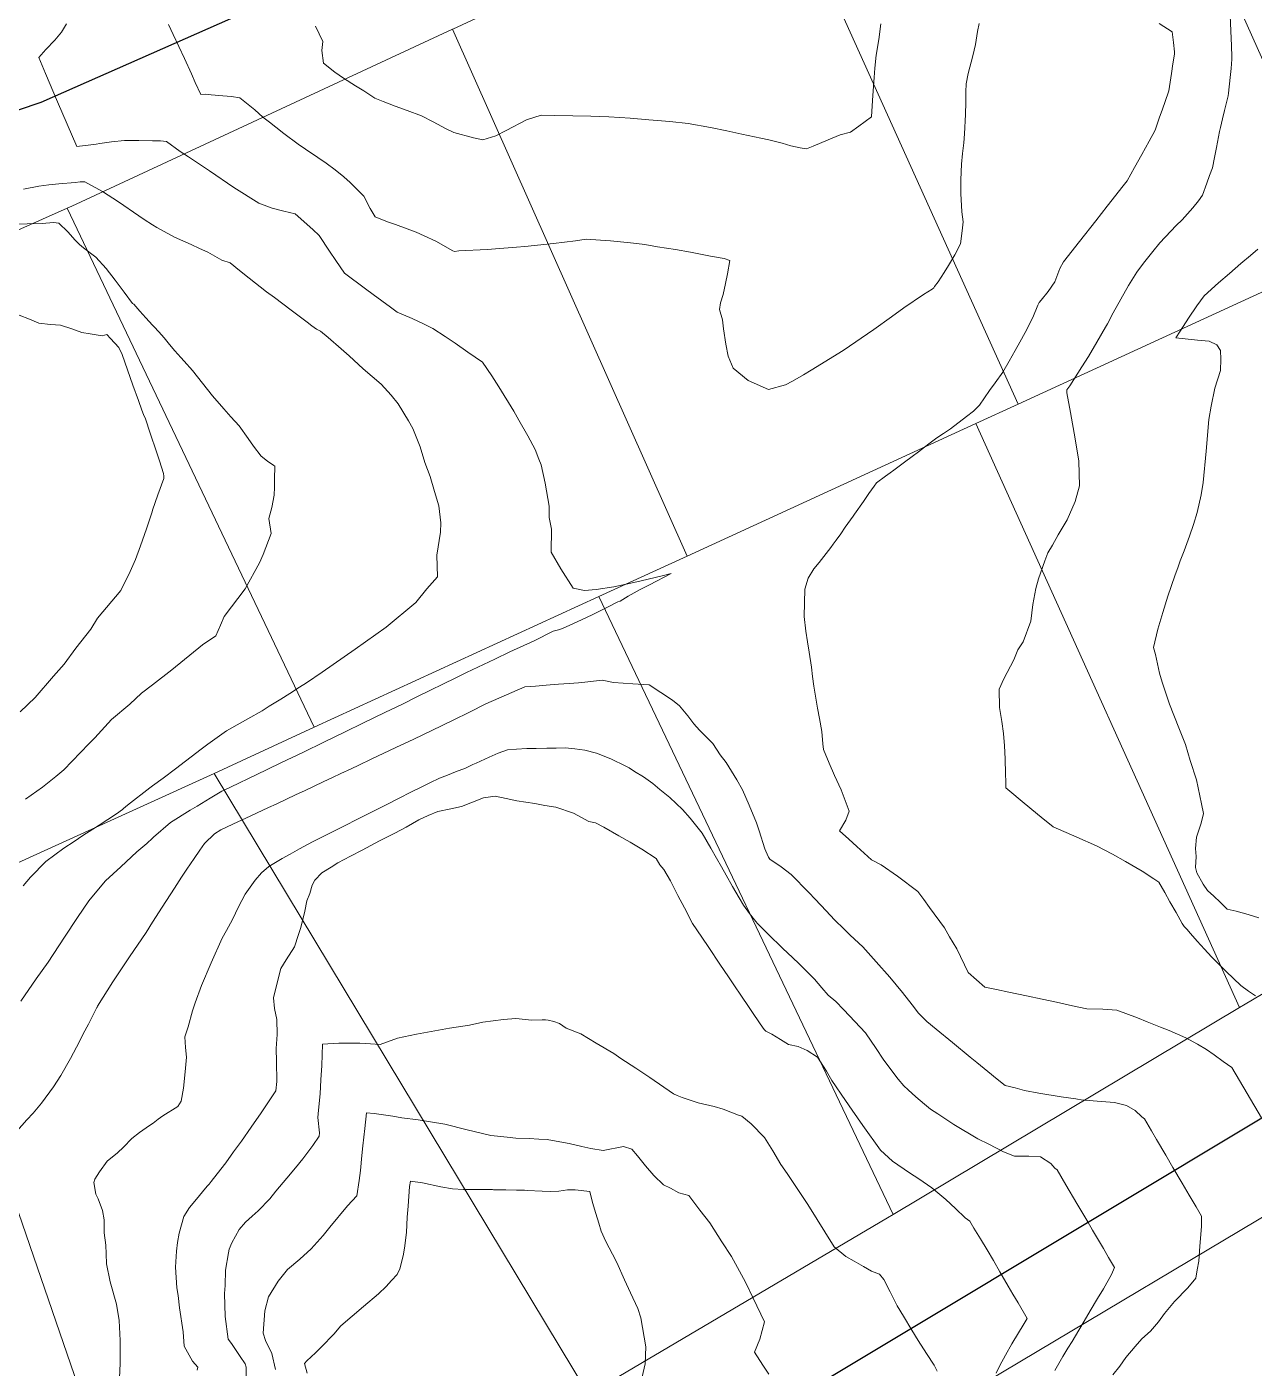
# Model space of a CAD drawing. Header units: inches. Extents: x 11351264 to 11356330, y 6702313 to 6706468.
# Drawn here: x 11352467.3 to 11352786.3, y 6705054.4 to 6705403.1 of the extents above; entities that cross this region are included whole.
import ezdxf

# ---------------------------------------------------------------- set-up
doc = ezdxf.new("R2010")
doc.units = ezdxf.units.IN
doc.header["$MEASUREMENT"] = 0
doc.layers.add('Shumate_Contours_clip1', color=7, linetype='Continuous', lineweight=0)
doc.layers.add('Shumate_Parcels_clip1', color=7, linetype='Continuous', lineweight=0)
doc.layers.add('Shumate_Streets_clip1', color=7, linetype='Continuous')

msp = doc.modelspace()

# ---------------------------------------------------------------- linework, layer by layer
at = {"layer": 'Shumate_Contours_clip1'}
for points, elevation in [([(11352786.66, 6705151.14), (11352784.87, 6705152.42), (11352782.85, 6705153.83), (11352779.03, 6705157.47), (11352777.41, 6705159.15), (11352775.25, 6705161.31), (11352773.4, 6705163.32), (11352771.52, 6705165.38), (11352769.83, 6705167.4), (11352768.84, 6705168.5), (11352768.19, 6705169.2), (11352767.64, 6705169.98), (11352766.05, 6705172.81), (11352764.46, 6705175.64), (11352763.11, 6705178.05), (11352761.59, 6705180.75), (11352761.01, 6705181.11), (11352760.3, 6705181.59), (11352757.27, 6705183.56), (11352752.89, 6705186.13), (11352749.49, 6705188.04), (11352745.36, 6705190.17), (11352740.26, 6705192.45), (11352734.11, 6705195.1), (11352730.94, 6705197.64), (11352728.57, 6705199.58), (11352725.53, 6705202.16), (11352723.36, 6705203.97), (11352721.77, 6705205.28), (11352721.77, 6705206.77), (11352721.72, 6705208.9), (11352721.58, 6705212.82), (11352721.46, 6705216.17), (11352721.21, 6705219.38), (11352720.77, 6705222.47), (11352720.12, 6705226.14), (11352720.08, 6705230.87), (11352721.25, 6705233.61), (11352723.9, 6705238.5), (11352724.93, 6705241.11), (11352726.31, 6705243.19), (11352728.26, 6705248.57), (11352728.8, 6705252.95), (11352729.62, 6705257.06), (11352730.3, 6705259.54), (11352731.93, 6705264.22), (11352732.68, 6705266.3), (11352733.94, 6705268.32), (11352735.39, 6705271.01), (11352737.77, 6705274.93), (11352739.82, 6705279.65), (11352740.98, 6705283.76), (11352740.79, 6705290.14), (11352739.78, 6705295.97), (11352738.57, 6705302.8), (11352737.63, 6705307.9), (11352737.69, 6705308.7), (11352738.14, 6705309.38), (11352738.46, 6705309.79), (11352741.58, 6705314.69), (11352743.3, 6705317.42), (11352745.48, 6705321.08), (11352747.73, 6705325.05), (11352748.19, 6705325.89), (11352749.71, 6705328.75), (11352751.67, 6705332.29), (11352753.65, 6705335.82), (11352755.83, 6705339.33), (11352757.6, 6705341.61), (11352760.04, 6705344.68), (11352761.84, 6705346.9), (11352764.68, 6705349.97), (11352766.11, 6705351.44), (11352767.59, 6705352.92), (11352770.38, 6705356.07), (11352771.88, 6705357.83), (11352772.89, 6705359.29), (11352774.04, 6705362.43), (11352774.76, 6705364.44), (11352775.5, 6705366.45), (11352776.03, 6705369.08), (11352776.55, 6705371.72), (11352777.37, 6705375.84), (11352777.64, 6705376.93), (11352778.16, 6705379.13), (11352778.68, 6705381.34), (11352779.56, 6705385.18), (11352779.67, 6705385.85), (11352780.1, 6705389.94), (11352780.34, 6705392.29), (11352780.58, 6705394.64), (11352780.55, 6705395.32), (11352780.43, 6705398.13), (11352780.27, 6705402.08), (11352780.11, 6705406.02)], 1444), ([(11352477.65, 6705403.87), (11352476.29, 6705401.69), (11352474.54, 6705399.64), (11352472.22, 6705397.22), (11352470.44, 6705395.07), (11352472.17, 6705390.93), (11352475.28, 6705383.59), (11352477.77, 6705377.77), (11352480.26, 6705371.95), (11352483.94, 6705372.41), (11352485.34, 6705372.55), (11352486.26, 6705372.77), (11352489.28, 6705373.22), (11352492.72, 6705373.56), (11352496.4, 6705373.52), (11352500, 6705373.42), (11352500.16, 6705373.42), (11352502.03, 6705373.41), (11352503.57, 6705373.26), (11352507.13, 6705370.69), (11352509.35, 6705369.26), (11352514.76, 6705365.63), (11352521.13, 6705361.34), (11352527.61, 6705357.22), (11352531.07, 6705355.97), (11352534.15, 6705355.14), (11352537.03, 6705354.45), (11352541.67, 6705350.44), (11352543.3, 6705348.85), (11352545.94, 6705344.78), (11352547.62, 6705342.32), (11352549.89, 6705339.06), (11352555.32, 6705334.99), (11352557.35, 6705333.52), (11352561.84, 6705330.19), (11352563.55, 6705328.95), (11352567.46, 6705327.23), (11352570.59, 6705325.76), (11352572.87, 6705324.7), (11352576.05, 6705322.56), (11352578.61, 6705320.82), (11352581.97, 6705318.55), (11352585.78, 6705315.9), (11352588.2, 6705312.34), (11352590.04, 6705309.53), (11352593.89, 6705303.14), (11352595.18, 6705300.8), (11352597.53, 6705296.74), (11352599.47, 6705293.2), (11352600.4, 6705290.73), (11352600.99, 6705289.2), (11352602.08, 6705284.44), (11352603.09, 6705278.49), (11352603.08, 6705275.55), (11352603.65, 6705272.53), (11352603.57, 6705266.55), (11352606.09, 6705262.16), (11352609.36, 6705257.17), (11352612.26, 6705256.52), (11352615.29, 6705256.82), (11352619.86, 6705257.5), (11352624.27, 6705258.43), (11352626.96, 6705259.08), (11352632.46, 6705260.4), (11352634.81, 6705260.98), (11352629.13, 6705258.05), (11352626.74, 6705256.82), (11352623.61, 6705255.09), (11352621.51, 6705253.79), (11352620.94, 6705253.6), (11352618.1, 6705252.09), (11352614.25, 6705250.25), (11352610.39, 6705248.44), (11352606.52, 6705246.66), (11352605.53, 6705246.35), (11352604.12, 6705245.96), (11352599.2, 6705243.49), (11352592.9, 6705240.63), (11352588.96, 6705238.68), (11352581.63, 6705235.22), (11352578.86, 6705233.85), (11352568.9, 6705229.01), (11352564.92, 6705227), (11352560.38, 6705224.82), (11352554.82, 6705222.11), (11352549.86, 6705219.7), (11352544.64, 6705217.17), (11352539.01, 6705214.46), (11352533.5, 6705211.8), (11352529.79, 6705210.01), (11352524.57, 6705207.52), (11352522.76, 6705206.65), (11352520.03, 6705205.31), (11352517.98, 6705204.35), (11352515, 6705202.6), (11352511.56, 6705200.52), (11352509.74, 6705199.43), (11352504.69, 6705196.21), (11352500.25, 6705192.42), (11352500, 6705192.19), (11352498.47, 6705190.78), (11352495.91, 6705188.6), (11352491.77, 6705184.67), (11352487.74, 6705181.09), (11352485.07, 6705177.86), (11352483.39, 6705175.84), (11352480.44, 6705171.51), (11352477.09, 6705166.41), (11352472.83, 6705159.96), (11352469.69, 6705155.6), (11352465.75, 6705149.81)], 1442), ([(11352504.14, 6705403.69), (11352505.34, 6705401.13), (11352506.82, 6705397.94), (11352508.25, 6705394.82), (11352510.07, 6705390.85), (11352511.1, 6705388.6), (11352512.52, 6705385.52), (11352513.62, 6705385.56), (11352515.23, 6705385.4), (11352518.24, 6705385.19), (11352520.49, 6705384.97), (11352522.66, 6705384.67), (11352526.54, 6705381.5), (11352528.67, 6705379.64), (11352530.37, 6705378.27), (11352532, 6705376.97), (11352534.13, 6705375.34), (11352537.8, 6705372.58), (11352539.73, 6705371.26), (11352542.94, 6705369.14), (11352545.13, 6705367.64), (11352547.48, 6705365.91), (11352549.69, 6705364.1), (11352551.36, 6705362.65), (11352554.94, 6705359.1), (11352556.58, 6705355.85), (11352557.87, 6705353.73), (11352561.06, 6705352.41), (11352563.14, 6705351.66), (11352568.48, 6705349.73), (11352570.56, 6705348.76), (11352573.59, 6705347.34), (11352578.06, 6705344.85), (11352578.48, 6705344.72), (11352579.59, 6705344.82), (11352586.94, 6705345.18), (11352594.58, 6705345.77), (11352596.73, 6705345.95), (11352604.21, 6705346.73), (11352609.89, 6705347.49), (11352612.71, 6705347.87), (11352616.4, 6705347.61), (11352619, 6705347.42), (11352624.19, 6705346.9), (11352625.79, 6705346.75), (11352627.92, 6705346.52), (11352631.27, 6705345.88), (11352635.96, 6705345.17), (11352639.86, 6705344.52), (11352642.86, 6705343.89), (11352645.03, 6705343.45), (11352648.55, 6705342.82), (11352650.03, 6705342.36), (11352649.47, 6705338.86), (11352648.89, 6705336.36), (11352648.32, 6705333.51), (11352647.58, 6705331.34), (11352647.36, 6705329.57), (11352648.15, 6705326.92), (11352648.39, 6705324.6), (11352649.05, 6705320.61), (11352649.6, 6705317.43), (11352650.93, 6705314.38), (11352654.78, 6705311.15), (11352660.11, 6705308.79), (11352664.52, 6705310.01), (11352666.32, 6705311.01), (11352669.18, 6705312.61), (11352671.2, 6705313.84), (11352679.48, 6705318.96), (11352687.48, 6705324.39), (11352692.05, 6705327.67), (11352695.26, 6705330.06), (11352700.36, 6705333.53), (11352702.68, 6705334.89), (11352703.04, 6705335.24), (11352703.26, 6705335.58), (11352704.2, 6705336.78), (11352705.75, 6705339.22), (11352706.92, 6705341.06), (11352708.51, 6705343.84), (11352710.01, 6705346.67), (11352710.43, 6705350.07), (11352710.68, 6705352.38), (11352710.39, 6705354.95), (11352710.1, 6705359.73), (11352710.11, 6705363.27), (11352710.25, 6705367.4), (11352710.52, 6705370.17), (11352710.86, 6705372.94), (11352711.07, 6705375.29), (11352711.29, 6705380.29), (11352711.41, 6705383.54), (11352711.39, 6705386.16), (11352711.48, 6705388.24), (11352712.01, 6705390.99), (11352713.18, 6705395.57), (11352713.87, 6705398.49), (11352714.46, 6705401.88), (11352714.87, 6705403.91)], 1440), ([(11352542.3, 6705403.25), (11352544.21, 6705399.28), (11352543.98, 6705396.96), (11352544.4, 6705393.65), (11352547.33, 6705391.32), (11352549.66, 6705389.76), (11352552.77, 6705387.75), (11352554.87, 6705386.42), (11352557.74, 6705384.53), (11352559.93, 6705383.64), (11352563.07, 6705382.48), (11352566.19, 6705381.3), (11352569.91, 6705379.97), (11352572.92, 6705378.4), (11352576.35, 6705376.6), (11352578.34, 6705375.61), (11352583.42, 6705374.24), (11352585.81, 6705373.72), (11352589.26, 6705374.78), (11352591.94, 6705376.15), (11352597.21, 6705378.95), (11352601.04, 6705380.09), (11352604.57, 6705380.05), (11352609.24, 6705379.96), (11352613.9, 6705379.84), (11352618.56, 6705379.71), (11352621.42, 6705379.52), (11352624.13, 6705379.37), (11352629.02, 6705378.95), (11352634.42, 6705378.49), (11352639.23, 6705377.98), (11352645.01, 6705376.9), (11352649.25, 6705376.05), (11352653.17, 6705375.17), (11352658.12, 6705374.11), (11352660.18, 6705373.67), (11352663.62, 6705372.8), (11352665.92, 6705372.15), (11352668.31, 6705371.63), (11352670.01, 6705371.41), (11352671.74, 6705372.09), (11352675.64, 6705373.69), (11352678.75, 6705375.01), (11352681.4, 6705375.66), (11352683.59, 6705377.25), (11352686.86, 6705379.7), (11352687.14, 6705383.96), (11352687.38, 6705387.69), (11352687.54, 6705389.93), (11352687.7, 6705392.35), (11352688.13, 6705395.71), (11352688.75, 6705399.8), (11352689.32, 6705403.86)], 1438), ([(11352788.25, 6705119.44), (11352784.51, 6705125.81), (11352780.5, 6705132.55), (11352778.3, 6705134.12), (11352775.94, 6705135.87), (11352773.92, 6705137.21), (11352771.6, 6705138.65), (11352768.6, 6705140.29), (11352764.29, 6705142.14), (11352762.03, 6705143.02), (11352758.56, 6705144.45), (11352755.98, 6705145.42), (11352750.68, 6705147.44), (11352747, 6705147.71), (11352742.83, 6705147.83), (11352739.11, 6705148.61), (11352735, 6705149.54), (11352731.27, 6705150.28), (11352727.16, 6705151.2), (11352722.59, 6705152.14), (11352719.33, 6705152.85), (11352716.31, 6705153.43), (11352711.99, 6705157.26), (11352709.09, 6705163.4), (11352707.18, 6705166.52), (11352705.89, 6705168.89), (11352701.92, 6705174.15), (11352700.49, 6705176.23), (11352698.9, 6705178.29), (11352693.6, 6705182.26), (11352689.37, 6705185.21), (11352686.91, 6705186.52), (11352683.09, 6705190), (11352680.95, 6705191.93), (11352678.58, 6705194.07), (11352680.22, 6705196.83), (11352681.09, 6705199.2), (11352678.98, 6705204.72), (11352677.26, 6705208.49), (11352675.83, 6705211.63), (11352674.38, 6705215.23), (11352674.23, 6705216.67), (11352673.93, 6705219.88), (11352673.35, 6705223.26), (11352672.86, 6705225.95), (11352671.92, 6705231.72), (11352671.57, 6705234.16), (11352671.26, 6705236.59), (11352670.63, 6705240.49), (11352670.24, 6705243.19), (11352669.81, 6705245.97), (11352669.33, 6705249.75), (11352669.58, 6705256.86), (11352670.41, 6705259.72), (11352671.9, 6705262.19), (11352673.23, 6705263.83), (11352676.33, 6705267.74), (11352676.93, 6705268.63), (11352677.66, 6705269.66), (11352678.86, 6705271.32), (11352680.06, 6705273.01), (11352682.07, 6705275.89), (11352682.44, 6705276.41), (11352684.76, 6705279.69), (11352686.22, 6705281.75), (11352687.59, 6705283.69), (11352688.19, 6705284.53), (11352690.54, 6705286.29), (11352691.69, 6705287.1), (11352692.68, 6705287.82), (11352695.48, 6705289.89), (11352697.44, 6705291.39), (11352699.06, 6705292.62), (11352701.78, 6705294.66), (11352703.85, 6705296.21), (11352705.56, 6705297.39), (11352707.37, 6705298.62), (11352711.58, 6705301.76), (11352713.42, 6705303.21), (11352714.94, 6705304.76), (11352717.56, 6705308.52), (11352719.03, 6705310.56), (11352721.04, 6705313.33), (11352722.65, 6705316.2), (11352724.23, 6705318.98), (11352725.41, 6705321.09), (11352726.78, 6705323.63), (11352728.82, 6705327.52), (11352730.15, 6705330.7), (11352730.42, 6705331.39), (11352731.02, 6705332.07), (11352732.79, 6705334.32), (11352734.51, 6705336.8), (11352735.85, 6705340.28), (11352736.76, 6705341.95), (11352740.94, 6705347.31), (11352745.15, 6705352.66), (11352748.13, 6705356.45), (11352752.33, 6705361.79), (11352753.35, 6705363.06), (11352755.26, 6705366.48), (11352757.14, 6705369.9), (11352759.03, 6705373.33), (11352760.51, 6705376.02), (11352760.67, 6705376.45), (11352760.85, 6705377.01), (11352761.68, 6705379.36), (11352762.5, 6705381.71), (11352764, 6705385.91), (11352764.13, 6705386.41), (11352764.84, 6705390.92), (11352765.24, 6705393.47), (11352765.65, 6705396.02), (11352765.67, 6705396.57), (11352765.39, 6705398.97), (11352765.04, 6705401.78), (11352761.68, 6705403.95)], 1442), ([(11352466.43, 6705360.86), (11352470.43, 6705361.66), (11352473.03, 6705361.97), (11352475.63, 6705362.24), (11352479.9, 6705362.63), (11352481.17, 6705362.75), (11352482.37, 6705362.82), (11352486.93, 6705360.31), (11352491.14, 6705357.62), (11352496.41, 6705353.92), (11352497.81, 6705352.97), (11352500, 6705351.57), (11352501.1, 6705350.88), (11352505.68, 6705348.41), (11352509.99, 6705346.48), (11352512.17, 6705345.5), (11352514.33, 6705344.49), (11352518.02, 6705342.4), (11352520.19, 6705341.7), (11352522.57, 6705339.76), (11352525.07, 6705337.71), (11352529.64, 6705334.23), (11352531.7, 6705332.69), (11352536.03, 6705329.45), (11352540.21, 6705326.33), (11352541.43, 6705325.36), (11352542.63, 6705324.48), (11352543.62, 6705323.95), (11352545.67, 6705322.28), (11352548.98, 6705319.41), (11352551.12, 6705317.53), (11352554.74, 6705314.19), (11352559.41, 6705310.2), (11352562.02, 6705307.31), (11352563.87, 6705305.06), (11352566.48, 6705300.66), (11352567.61, 6705298.64), (11352569.53, 6705293.86), (11352570.79, 6705289.82), (11352572.11, 6705286.2), (11352573.3, 6705282.25), (11352574.39, 6705278.57), (11352574.89, 6705274.14), (11352574.81, 6705271.7), (11352573.88, 6705265.7), (11352574.04, 6705260.06), (11352571.3, 6705257.02), (11352568.46, 6705253.4), (11352560.71, 6705247.04), (11352552.68, 6705241.33), (11352544.04, 6705235.34), (11352539.96, 6705232.54), (11352538.18, 6705231.45), (11352535.71, 6705229.79), (11352533.34, 6705228.33), (11352530.33, 6705226.5), (11352528.45, 6705225.27), (11352524.75, 6705223.15), (11352519.2, 6705220.03), (11352514.39, 6705216.6), (11352512.58, 6705215.29), (11352505.93, 6705210.21), (11352502.7, 6705207.74), (11352500, 6705205.76), (11352499.28, 6705205.24), (11352493.46, 6705200.7), (11352492.45, 6705199.91), (11352492.13, 6705199.6), (11352490.59, 6705198.46), (11352486.08, 6705195.58), (11352481.86, 6705192.89), (11352479.61, 6705191.26), (11352476.96, 6705189.53), (11352472.28, 6705186.1), (11352468.23, 6705182.04), (11352466.31, 6705179.78)], 1444), ([(11352464.59, 6705351.77), (11352467.43, 6705351.85), (11352471.26, 6705351.97), (11352474.21, 6705352.25), (11352475.61, 6705352.06), (11352477.94, 6705349.75), (11352479.83, 6705347.6), (11352480.98, 6705346.52), (11352482.06, 6705345.64), (11352485.25, 6705343.17), (11352487.9, 6705340.26), (11352490.3, 6705337.2), (11352492.62, 6705334.08), (11352494.8, 6705331.18), (11352495.14, 6705331.01), (11352496.65, 6705329.18), (11352498.25, 6705327.42), (11352500, 6705325.55), (11352500.48, 6705325.04), (11352501.51, 6705323.9), (11352501.6, 6705323.8), (11352502.97, 6705322.21), (11352504.35, 6705320.54), (11352505.75, 6705318.86), (11352507.32, 6705317.15), (11352508.23, 6705316.15), (11352510.35, 6705313.75), (11352512.97, 6705310.43), (11352515.56, 6705307.13), (11352518.48, 6705303.75), (11352520.37, 6705301.68), (11352522.46, 6705299.35), (11352524.82, 6705296.07), (11352526.26, 6705294.03), (11352528.25, 6705291.5), (11352529.88, 6705290.2), (11352531.5, 6705289.03), (11352531.77, 6705288.85), (11352531.71, 6705285.46), (11352531.7, 6705283.38), (11352531.63, 6705281.33), (11352531.03, 6705278.15), (11352530.25, 6705275.27), (11352530.85, 6705271.33), (11352528.76, 6705265.94), (11352527.82, 6705263.77), (11352524.06, 6705256.97), (11352518.61, 6705249.77), (11352517.63, 6705247.5), (11352516.47, 6705244.8), (11352512.99, 6705242.43), (11352505.02, 6705235.89), (11352500, 6705232.03), (11352497.15, 6705229.84), (11352494.1, 6705226.99), (11352489.29, 6705223.05), (11352484.95, 6705218.25), (11352483.4, 6705216.72), (11352479.08, 6705212.19), (11352476.92, 6705209.94), (11352474.8, 6705208.18), (11352471.38, 6705205.45), (11352466.95, 6705202.27)], 1446), ([(11352787.56, 6705171.47), (11352784.79, 6705172.33), (11352781.64, 6705173.2), (11352779.36, 6705173.74), (11352777.53, 6705175.51), (11352775.84, 6705177.05), (11352774.22, 6705178.56), (11352773.12, 6705180.18), (11352771.47, 6705183.11), (11352771.08, 6705184.58), (11352771.23, 6705187.42), (11352771.12, 6705189.5), (11352771.38, 6705192.38), (11352772.61, 6705196.03), (11352773.17, 6705198.59), (11352772.7, 6705201.05), (11352771.38, 6705207.31), (11352769.74, 6705212.39), (11352768.46, 6705216.51), (11352766.74, 6705220.82), (11352764.33, 6705227), (11352762.42, 6705232.72), (11352761.74, 6705235.09), (11352760.69, 6705239.88), (11352760.14, 6705241.7), (11352761.34, 6705246.53), (11352762.62, 6705250.86), (11352763.9, 6705255.09), (11352765.74, 6705260.34), (11352766.62, 6705262.72), (11352767.15, 6705264.25), (11352768.11, 6705266.82), (11352769.52, 6705270.64), (11352770.56, 6705273.71), (11352771.51, 6705276.86), (11352772.54, 6705281.41), (11352773.12, 6705284.6), (11352773.88, 6705292.79), (11352774.55, 6705300.99), (11352775.21, 6705304.46), (11352776.15, 6705309.16), (11352777.58, 6705313.77), (11352777.71, 6705316.67), (11352777.57, 6705318.96), (11352776.61, 6705320.4), (11352774.61, 6705321.39), (11352771.62, 6705321.63), (11352766, 6705322.21), (11352767.1, 6705323.95), (11352769.28, 6705327.34), (11352771.48, 6705330.59), (11352773.35, 6705333.14), (11352777.06, 6705336.5), (11352779.9, 6705338.95), (11352782.89, 6705341.56), (11352785.42, 6705343.64), (11352787.31, 6705345.32)], 1446), ([(11352465.3, 6705328.16), (11352467.96, 6705327.1), (11352470.46, 6705326.04), (11352473.44, 6705325.73), (11352476.09, 6705325.52), (11352479.02, 6705324.54), (11352481.64, 6705323.66), (11352483.75, 6705323.29), (11352486.33, 6705322.82), (11352486.91, 6705322.79), (11352488.06, 6705323.07), (11352489.01, 6705322.06), (11352491.22, 6705319.69), (11352492.07, 6705317.86), (11352493.49, 6705313.89), (11352494.9, 6705309.92), (11352496.31, 6705305.95), (11352497.17, 6705303.45), (11352497.64, 6705302.33), (11352498.11, 6705301.21), (11352499.4, 6705297.42), (11352500, 6705295.6), (11352500.39, 6705294.42), (11352501.77, 6705290.24), (11352502.84, 6705286.97), (11352502.91, 6705286.26), (11352502.9, 6705285.7), (11352501.36, 6705281.44), (11352500, 6705277.46), (11352499.84, 6705276.98), (11352498.45, 6705272.61), (11352496.86, 6705268.12), (11352495.53, 6705264.61), (11352494.19, 6705261.5), (11352491.71, 6705256.51), (11352485.7, 6705249.32), (11352483.94, 6705246.47), (11352480, 6705241.6), (11352476.98, 6705237.44), (11352474.24, 6705234.26), (11352469.49, 6705228.75), (11352465.59, 6705224.97)], 1448), ([(11352749.59, 6705052.61), (11352751.39, 6705054.89), (11352753, 6705057.12), (11352755.44, 6705060), (11352757.14, 6705062), (11352759.39, 6705064.04), (11352761.48, 6705066.39), (11352763.03, 6705068.63), (11352765.61, 6705071.69), (11352769.13, 6705075.3), (11352771.16, 6705077.74), (11352771.52, 6705079.97), (11352771.95, 6705082.18), (11352772.26, 6705086.06), (11352772.69, 6705091.25), (11352772.69, 6705093.88), (11352771.27, 6705096.29), (11352769.48, 6705099.33), (11352767.62, 6705102.51), (11352765.24, 6705106.56), (11352763.38, 6705109.73), (11352761, 6705113.79), (11352759.66, 6705116.07), (11352757.8, 6705119.24), (11352757.18, 6705119.74), (11352755.42, 6705121.37), (11352753.17, 6705122.69), (11352750.05, 6705123.41), (11352745.57, 6705123.8), (11352741.35, 6705124.16), (11352740.46, 6705124.35), (11352740, 6705124.43), (11352736.18, 6705124.9), (11352730.4, 6705125.89), (11352726.64, 6705126.55), (11352724.19, 6705127.24), (11352721.66, 6705127.83), (11352719.56, 6705129.55), (11352717.1, 6705131.5), (11352714.26, 6705133.85), (11352712.49, 6705135.27), (11352707.89, 6705139.04), (11352703.72, 6705142.52), (11352701.3, 6705144.49), (11352699.07, 6705146.68), (11352697.46, 6705148.8), (11352694.94, 6705152.02), (11352691.66, 6705156), (11352688.08, 6705160), (11352684.58, 6705163.88), (11352681.33, 6705166.95), (11352679.75, 6705168.47), (11352677.24, 6705170.94), (11352675.1, 6705173.23), (11352672.24, 6705176.31), (11352670.57, 6705178.03), (11352665.98, 6705182.74), (11352663.38, 6705184.75), (11352660.42, 6705186.72), (11352660.1, 6705187.19), (11352659.98, 6705187.36), (11352659.17, 6705189.35), (11352657.66, 6705194.03), (11352656.97, 6705196.17), (11352655.05, 6705200.72), (11352653.3, 6705204.7), (11352651.83, 6705207.33), (11352649.06, 6705211.84), (11352647.57, 6705213.83), (11352645.59, 6705216.79), (11352642.2, 6705220.21), (11352640.71, 6705221.91), (11352639.13, 6705223.99), (11352636.98, 6705226.58), (11352635.17, 6705228), (11352629.06, 6705232.02), (11352624.8, 6705232.29), (11352622.32, 6705232.46), (11352619.84, 6705232.66), (11352616.87, 6705233.21), (11352613.15, 6705232.83), (11352610.75, 6705232.58), (11352608.32, 6705232.37), (11352605.52, 6705232.19), (11352602.32, 6705231.9), (11352599.55, 6705231.7), (11352596.77, 6705231.5), (11352586.61, 6705227.09), (11352582.4, 6705224.94), (11352578.11, 6705222.8), (11352572.57, 6705220.12), (11352567.92, 6705217.92), (11352563.26, 6705215.73), (11352556.84, 6705212.7), (11352553.58, 6705211.14), (11352551.6, 6705210.21), (11352548.95, 6705208.96), (11352546.79, 6705207.95), (11352544.32, 6705206.78), (11352541.99, 6705205.68), (11352539.69, 6705204.59), (11352537.18, 6705203.42), (11352534.77, 6705202.27), (11352532.09, 6705201.02), (11352530.15, 6705200.11), (11352525.52, 6705197.95), (11352520.89, 6705195.78), (11352517.75, 6705194.31), (11352516.13, 6705193.28), (11352513.5, 6705190.78), (11352512.29, 6705189.04), (11352510.8, 6705186.86), (11352508.92, 6705184.14), (11352507.49, 6705182), (11352505.65, 6705179.2), (11352502.49, 6705174.2), (11352500, 6705170.3), (11352498.33, 6705167.68), (11352493.97, 6705161.27), (11352489.7, 6705154.81), (11352485.69, 6705148.46), (11352485.6, 6705148.28), (11352485.58, 6705148.22), (11352485.52, 6705148.15), (11352483.3, 6705143.8), (11352481.93, 6705141.27), (11352481, 6705139.32), (11352478.64, 6705134.85), (11352476.18, 6705130.42), (11352474.21, 6705127.49), (11352471.08, 6705123.3), (11352468.93, 6705120.69), (11352467.31, 6705118.92), (11352464.69, 6705115.98)], 1440), ([(11352734.53, 6705053.8), (11352736.58, 6705057.37), (11352737.95, 6705059.54), (11352739.05, 6705061.28), (11352740.77, 6705064.23), (11352742.19, 6705066.64), (11352743.68, 6705069.32), (11352745.61, 6705072.45), (11352747.2, 6705075.03), (11352749.26, 6705078.69), (11352750.02, 6705080.59), (11352748.49, 6705083.18), (11352747.14, 6705085.47), (11352745.86, 6705087.65), (11352744.34, 6705090.23), (11352743.07, 6705092.4), (11352741.55, 6705094.98), (11352740.27, 6705097.15), (11352737.4, 6705102.04), (11352735.11, 6705105.93), (11352734.55, 6705106.38), (11352733.52, 6705107.58), (11352730.77, 6705109.33), (11352727.8, 6705109.52), (11352724.09, 6705109.46), (11352721.17, 6705110.62), (11352717.35, 6705112.58), (11352714.54, 6705114), (11352708.24, 6705117.7), (11352704.13, 6705120.47), (11352702.25, 6705121.72), (11352700.61, 6705123.04), (11352698.41, 6705124.95), (11352696.37, 6705126.73), (11352695.32, 6705127.82), (11352693.81, 6705129.49), (11352691.9, 6705132.02), (11352689.94, 6705134.7), (11352688.11, 6705137.52), (11352685.34, 6705141.56), (11352681.18, 6705146.01), (11352679.59, 6705147.62), (11352677.6, 6705149.67), (11352675.61, 6705151.39), (11352673.93, 6705153.24), (11352672.02, 6705155.49), (11352670.55, 6705156.99), (11352668.08, 6705159.5), (11352666.35, 6705161.15), (11352663.85, 6705163.51), (11352659.89, 6705167.32), (11352657.24, 6705170.01), (11352656.8, 6705170.47), (11352655.2, 6705172.55), (11352653.58, 6705174.72), (11352652.44, 6705176.65), (11352650.78, 6705179.59), (11352649.1, 6705182.53), (11352647.84, 6705184.7), (11352646.61, 6705187), (11352645.12, 6705189.54), (11352642.83, 6705193.49), (11352639.7, 6705197.33), (11352637.77, 6705199.64), (11352634.49, 6705202.75), (11352631.87, 6705204.8), (11352629.99, 6705206.34), (11352627.63, 6705208.11), (11352625.26, 6705209.51), (11352623.84, 6705210.43), (11352622.85, 6705210.94), (11352619.3, 6705212.68), (11352617.42, 6705213.45), (11352615.36, 6705214.23), (11352612.38, 6705215.07), (11352609.79, 6705215.38), (11352607.2, 6705215.66), (11352604.93, 6705215.58), (11352602.47, 6705215.52), (11352599.7, 6705215.5), (11352597.24, 6705215.49), (11352594.59, 6705215.28), (11352592.21, 6705215.12), (11352589.86, 6705214.26), (11352587.46, 6705213.18), (11352584.15, 6705211.63), (11352583.23, 6705211.28), (11352581.34, 6705210.4), (11352578.73, 6705209.37), (11352576.67, 6705208.57), (11352574.6, 6705207.72), (11352572.06, 6705206.51), (11352569.81, 6705205.43), (11352567.51, 6705204.32), (11352563.71, 6705202.4), (11352561.21, 6705201.13), (11352557.03, 6705199.02), (11352554.44, 6705197.7), (11352548.63, 6705194.8), (11352546.21, 6705193.57), (11352544.12, 6705192.52), (11352541.6, 6705191.24), (11352538.15, 6705189.43), (11352535.73, 6705188.04), (11352533.7, 6705186.84), (11352530.25, 6705184.77), (11352528.3, 6705183.15), (11352526.63, 6705181.26), (11352524.07, 6705177.57), (11352522.35, 6705174.27), (11352520.76, 6705171.03), (11352519.23, 6705168.13), (11352518.07, 6705166.14), (11352515.24, 6705159.73), (11352512.72, 6705153.83), (11352511.06, 6705149.38), (11352510.36, 6705147.24), (11352509.23, 6705143.08), (11352508.41, 6705140.52), (11352508.54, 6705137.78), (11352508.78, 6705135.23), (11352508.44, 6705131.39), (11352508.04, 6705127.18), (11352507.38, 6705123.77), (11352506.59, 6705122.39), (11352502.64, 6705120.01), (11352501.44, 6705119.1), (11352500.11, 6705118.09), (11352500, 6705118.02), (11352498.31, 6705116.84), (11352496.62, 6705115.67), (11352494.59, 6705114.06), (11352492.39, 6705111.83), (11352490.89, 6705110.39), (11352488.19, 6705108.19), (11352486.16, 6705105.39), (11352484.96, 6705103.51), (11352484.71, 6705102.66), (11352485.27, 6705099.64), (11352485.88, 6705098.41), (11352486.96, 6705095.34), (11352487.42, 6705092.92), (11352487.39, 6705089.57), (11352487.81, 6705086.36), (11352487.93, 6705084.1), (11352488.01, 6705081.47), (11352489, 6705076.83), (11352490.62, 6705070.99), (11352491.3, 6705066.81), (11352491.55, 6705061.59), (11352491.53, 6705055.7), (11352491.34, 6705049.89)], 1438), ([(11352719.3, 6705053.12), (11352720.22, 6705055.08), (11352721.67, 6705057.79), (11352723.34, 6705060.7), (11352725.06, 6705063.55), (11352726.3, 6705065.58), (11352727.36, 6705067.3), (11352724.98, 6705071.32), (11352723.62, 6705073.63), (11352722.4, 6705075.7), (11352720.26, 6705079.44), (11352718.61, 6705082.33), (11352716.91, 6705085.15), (11352715.22, 6705087.96), (11352713.51, 6705090.77), (11352712.41, 6705092.62), (11352711.24, 6705093.49), (11352708.67, 6705095.86), (11352706.21, 6705098.24), (11352702.53, 6705101.3), (11352699.16, 6705103.57), (11352696.77, 6705105.2), (11352692.35, 6705108.2), (11352689.18, 6705111.07), (11352684.64, 6705117.5), (11352681.87, 6705121.47), (11352680.11, 6705123.94), (11352676.57, 6705129.14), (11352675.18, 6705131.6), (11352672.84, 6705135.21), (11352670.17, 6705136.98), (11352667.83, 6705137.96), (11352665.31, 6705138.51), (11352663.23, 6705139.81), (11352660.95, 6705141.17), (11352659.39, 6705141.98), (11352659.09, 6705142.32), (11352658.7, 6705142.75), (11352657.55, 6705144.41), (11352656.12, 6705146.55), (11352654.69, 6705148.69), (11352653.27, 6705150.83), (11352650.91, 6705154.32), (11352649.73, 6705156.08), (11352647.47, 6705159.44), (11352644.59, 6705163.72), (11352642.75, 6705166.45), (11352640.35, 6705169.99), (11352638.29, 6705174.08), (11352636.53, 6705177.25), (11352634.59, 6705181.03), (11352632.86, 6705184.02), (11352631.89, 6705185.19), (11352630.92, 6705186.86), (11352627.2, 6705189.29), (11352624.18, 6705191.13), (11352621.16, 6705192.79), (11352617.26, 6705195.02), (11352615.12, 6705196.18), (11352613.39, 6705196.53), (11352609.37, 6705198.65), (11352604.81, 6705200.2), (11352601.99, 6705200.67), (11352599.32, 6705201.16), (11352597.03, 6705201.51), (11352594.71, 6705201.86), (11352591.89, 6705202.44), (11352589.06, 6705203.07), (11352586.03, 6705202.63), (11352583.18, 6705201.52), (11352580.29, 6705200.41), (11352577.53, 6705199.78), (11352574.17, 6705199.08), (11352571.63, 6705198.08), (11352569.23, 6705196.94), (11352565.93, 6705195.04), (11352562.93, 6705193.43), (11352558.98, 6705191.47), (11352554.46, 6705189.07), (11352551.47, 6705187.5), (11352548.14, 6705185.77), (11352546.45, 6705184.65), (11352544.03, 6705183.12), (11352542.2, 6705181.26), (11352541.48, 6705179.94), (11352540.85, 6705177.77), (11352540.07, 6705175.9), (11352539.56, 6705173.2), (11352538.56, 6705168.91), (11352537.93, 6705167.13), (11352536.85, 6705163.93), (11352534.69, 6705160.52), (11352533.29, 6705158.27), (11352532.1, 6705153.51), (11352531.39, 6705150.65), (11352531.65, 6705147.87), (11352532.32, 6705145.05), (11352532.39, 6705141.08), (11352532.11, 6705137.52), (11352532.23, 6705134.06), (11352532.3, 6705128.87), (11352532.02, 6705126.48), (11352530.67, 6705124.44), (11352528.19, 6705120.74), (11352525.65, 6705117.05), (11352523.08, 6705113.38), (11352521.05, 6705110.59), (11352519.02, 6705107.79), (11352515.83, 6705103.67), (11352515.22, 6705102.91), (11352514.71, 6705102.25), (11352514.16, 6705101.7), (11352510.95, 6705097.79), (11352509.55, 6705096.18), (11352508.12, 6705093.79), (11352506.86, 6705089.49), (11352506.48, 6705087.05), (11352506.17, 6705084.79), (11352505.93, 6705080.6), (11352506.32, 6705075.27), (11352506.61, 6705073.27), (11352506.97, 6705070.05), (11352507.98, 6705063.83), (11352508.24, 6705060.13), (11352510.4, 6705056.21), (11352511.77, 6705054.65), (11352511.54, 6705053.85)], 1436), ([(11352703.95, 6705053.63), (11352703.18, 6705055.18), (11352701.2, 6705058.21), (11352699.04, 6705061.53), (11352697.32, 6705064.25), (11352695.15, 6705067.87), (11352693.57, 6705070.57), (11352691.71, 6705074.18), (11352690.07, 6705077.41), (11352688.98, 6705078.79), (11352686.84, 6705079.62), (11352684.78, 6705080.83), (11352682.4, 6705082.16), (11352680.18, 6705083.39), (11352677.15, 6705085.91), (11352670.35, 6705096.94), (11352664.92, 6705104.97), (11352663.31, 6705107.34), (11352661.25, 6705110.86), (11352659.08, 6705114.38), (11352655.63, 6705117.88), (11352653.14, 6705119.93), (11352652.28, 6705120.18), (11352648.3, 6705121.75), (11352646, 6705122.39), (11352641.85, 6705123.4), (11352637.63, 6705124.78), (11352636.33, 6705125.27), (11352635.37, 6705125.71), (11352629.28, 6705129.91), (11352625.59, 6705132.36), (11352621.74, 6705134.92), (11352619.93, 6705136.19), (11352615.31, 6705138.83), (11352611.31, 6705141.29), (11352607.49, 6705142.78), (11352605.75, 6705144), (11352604.29, 6705144.48), (11352602.79, 6705144.81), (11352602.14, 6705144.9), (11352601.28, 6705144.95), (11352598.61, 6705144.87), (11352594.38, 6705145.32), (11352591.18, 6705145.03), (11352585.83, 6705144.37), (11352582.41, 6705143.51), (11352577.19, 6705142.73), (11352568.56, 6705141.18), (11352563.63, 6705140.15), (11352559.11, 6705138.53), (11352556.68, 6705138.73), (11352553.9, 6705138.83), (11352551.12, 6705138.88), (11352548.39, 6705138.87), (11352544.17, 6705138.62), (11352543.97, 6705133.03), (11352543.77, 6705129.37), (11352543.56, 6705125.7), (11352543.14, 6705121.44), (11352542.93, 6705119.57), (11352543.37, 6705115.55), (11352543.26, 6705114.72), (11352541.62, 6705112.28), (11352539.06, 6705108.83), (11352537.15, 6705106.47), (11352534.85, 6705103.78), (11352532.02, 6705100.39), (11352530.48, 6705098.36), (11352527.42, 6705095.32), (11352525.85, 6705093.9), (11352524.18, 6705092.32), (11352522.53, 6705090.44), (11352520.61, 6705086.95), (11352519.91, 6705085.34), (11352519.69, 6705084.34), (11352518.98, 6705079.84), (11352518.84, 6705075.9), (11352518.66, 6705073.77), (11352518.82, 6705067.78), (11352519.6, 6705061.9), (11352520.47, 6705060.78), (11352522.74, 6705057.43), (11352524.1, 6705055.48), (11352524.32, 6705054.67), (11352524.41, 6705049.79)], 1434), ([(11352660.2, 6705052.78), (11352658.63, 6705055.2), (11352656.49, 6705058.52), (11352657.86, 6705061.89), (11352659.06, 6705066.39), (11352656.15, 6705072.61), (11352654.12, 6705076.72), (11352650.46, 6705083.42), (11352647.95, 6705087.23), (11352644.83, 6705092.16), (11352642.24, 6705095.48), (11352639.37, 6705099.27), (11352636.79, 6705099.98), (11352634.6, 6705101.18), (11352632.79, 6705102.08), (11352630.29, 6705104.48), (11352628.16, 6705106.99), (11352626.03, 6705109.57), (11352624.55, 6705111.27), (11352622.38, 6705112.01), (11352617.14, 6705110.97), (11352613.95, 6705111.45), (11352611.61, 6705112.03), (11352608.3, 6705112.78), (11352604.87, 6705113.36), (11352602.54, 6705113.84), (11352600.42, 6705113.94), (11352597.88, 6705114.11), (11352594.4, 6705114.21), (11352592.14, 6705114.42), (11352587.96, 6705114.89), (11352581.74, 6705116.34), (11352575.95, 6705117.8), (11352569.01, 6705118.96), (11352564.8, 6705119.5), (11352562.42, 6705119.9), (11352560.03, 6705120.27), (11352557.62, 6705120.59), (11352555.62, 6705120.78), (11352555.2, 6705116.69), (11352554.93, 6705114.44), (11352554.67, 6705112.19), (11352554.42, 6705109.69), (11352554.03, 6705105.79), (11352553.65, 6705103.19), (11352553.1, 6705099.14), (11352550.67, 6705096.61), (11352546.07, 6705091.02), (11352544.32, 6705088.87), (11352541.18, 6705085.41), (11352538.25, 6705082.75), (11352535.1, 6705080), (11352532.64, 6705077), (11352530.13, 6705072.93), (11352529.13, 6705069.3), (11352528.71, 6705063.45), (11352529.35, 6705061.59), (11352531.02, 6705058.17), (11352531.98, 6705054)], 1432), ([(11352626.63, 6705049.56), (11352628, 6705055.53), (11352628.25, 6705059.94), (11352626.89, 6705067.47), (11352626.11, 6705069.93), (11352624.2, 6705073.97), (11352622.67, 6705077.32), (11352620.66, 6705081.85), (11352619.57, 6705084.01), (11352617.78, 6705087.27), (11352616.64, 6705090.01), (11352615.96, 6705092.08), (11352615.25, 6705094.55), (11352614.39, 6705097.42), (11352613.67, 6705100.34), (11352609.83, 6705100.75), (11352607.85, 6705100.71), (11352605.6, 6705100.35), (11352603.4, 6705100.32), (11352601.24, 6705100.39), (11352597.34, 6705100.6), (11352596.7, 6705100.61), (11352594.63, 6705100.68), (11352591.83, 6705100.73), (11352588.6, 6705100.78), (11352588.38, 6705100.79), (11352587.83, 6705100.81), (11352584.7, 6705100.82), (11352580.84, 6705100.79), (11352577.98, 6705101.04), (11352574.92, 6705101.55), (11352570.19, 6705102.58), (11352567.06, 6705102.95), (11352566.82, 6705101.58), (11352566.47, 6705096.48), (11352566.16, 6705093.64), (11352566, 6705089.67), (11352565.48, 6705085.6), (11352565.13, 6705083.56), (11352564.24, 6705080.17), (11352563.53, 6705078.75), (11352562.08, 6705077.16), (11352560.75, 6705075.62), (11352558.71, 6705073.72), (11352554.8, 6705070.43), (11352551.88, 6705067.89), (11352548.95, 6705065.35), (11352547.1, 6705063.25), (11352543.87, 6705059.93), (11352542.3, 6705058.39), (11352540.07, 6705056.26), (11352539.52, 6705055.57), (11352540.15, 6705053.04)], 1430)]:
    msp.add_lwpolyline(points, dxfattribs=dict(at, elevation=elevation))
at = {"layer": 'Shumate_Parcels_clip1'}
for points in [[(11352896, 6705383.5), (11352811, 6705344.5), (11352749.52, 6705481.74), (11352834.49, 6705520.77)], [(11352811, 6705344.5), (11352800, 6705339.5), (11352725, 6705305), (11352663.15, 6705442.07), (11352749, 6705481.5), (11352749.52, 6705481.74)], [(11352725, 6705305), (11352714, 6705300), (11352639, 6705265.5), (11352577.96, 6705402.48), (11352578, 6705402.5), (11352663, 6705442), (11352663.15, 6705442.07)], [(11352639, 6705265.5), (11352616, 6705255), (11352542, 6705221), (11352477.76, 6705355.95), (11352479, 6705356.5), (11352577.96, 6705402.48)], [(11352542, 6705221), (11352516, 6705209), (11352438, 6705173.5), (11352375, 6705145), (11352294, 6705107.5), (11352230, 6705248), (11352288, 6705273.5), (11352331, 6705290.5), (11352477.76, 6705355.95)], [(11352865.72, 6705197.34), (11352784, 6705149), (11352782.56, 6705148.14), (11352714, 6705300), (11352725, 6705305), (11352800, 6705339.5)], [(11352782.56, 6705148.14), (11352692.47, 6705094.37), (11352616, 6705255), (11352639, 6705265.5), (11352714, 6705300)], [(11352692.47, 6705094.37), (11352691, 6705093.5), (11352614, 6705048), (11352613.35, 6705047.5), (11352516, 6705209), (11352542, 6705221), (11352616, 6705255)], [(11352613.35, 6705047.5), (11352582, 6705023.5), (11352572, 6705014), (11352542, 6704983.5), (11352525, 6704962), (11352515.49, 6704948.33), (11352438, 6705173.5), (11352516, 6705209)], [(11352515.49, 6704948.33), (11352509, 6704939), (11352478, 6704898.5), (11352440, 6704897.5), (11352378.72, 6704916.28), (11352427, 6705094.5), (11352375, 6705145), (11352438, 6705173.5)], [(11352857, 6704989.5), (11352766, 6704931.5), (11352712.38, 6705048.23), (11352804.79, 6705103.37)]]:
    msp.add_lwpolyline(points, close=True, dxfattribs=at)
at = {"layer": 'Shumate_Streets_clip1', "color": 4}
for points in [[(11352313, 6705330), (11352471, 6705383.5), (11352880, 6705564), (11353135, 6705688), (11353342, 6705782), (11353437, 6705826)], [(11353439, 6705341), (11353309, 6705327), (11353267, 6705323.5), (11353224, 6705317.5), (11353182, 6705309.5), (11353141, 6705299), (11353100, 6705286.5), (11353060, 6705271.5), (11353021, 6705254.5), (11352983, 6705235.5), (11352946, 6705214), (11352642, 6705031.5), (11352624, 6705020.5), (11352606, 6705008), (11352589, 6704995), (11352572, 6704981), (11352569, 6704978)]]:
    msp.add_lwpolyline(points, dxfattribs=at)

doc.saveas('drawing.dxf')
